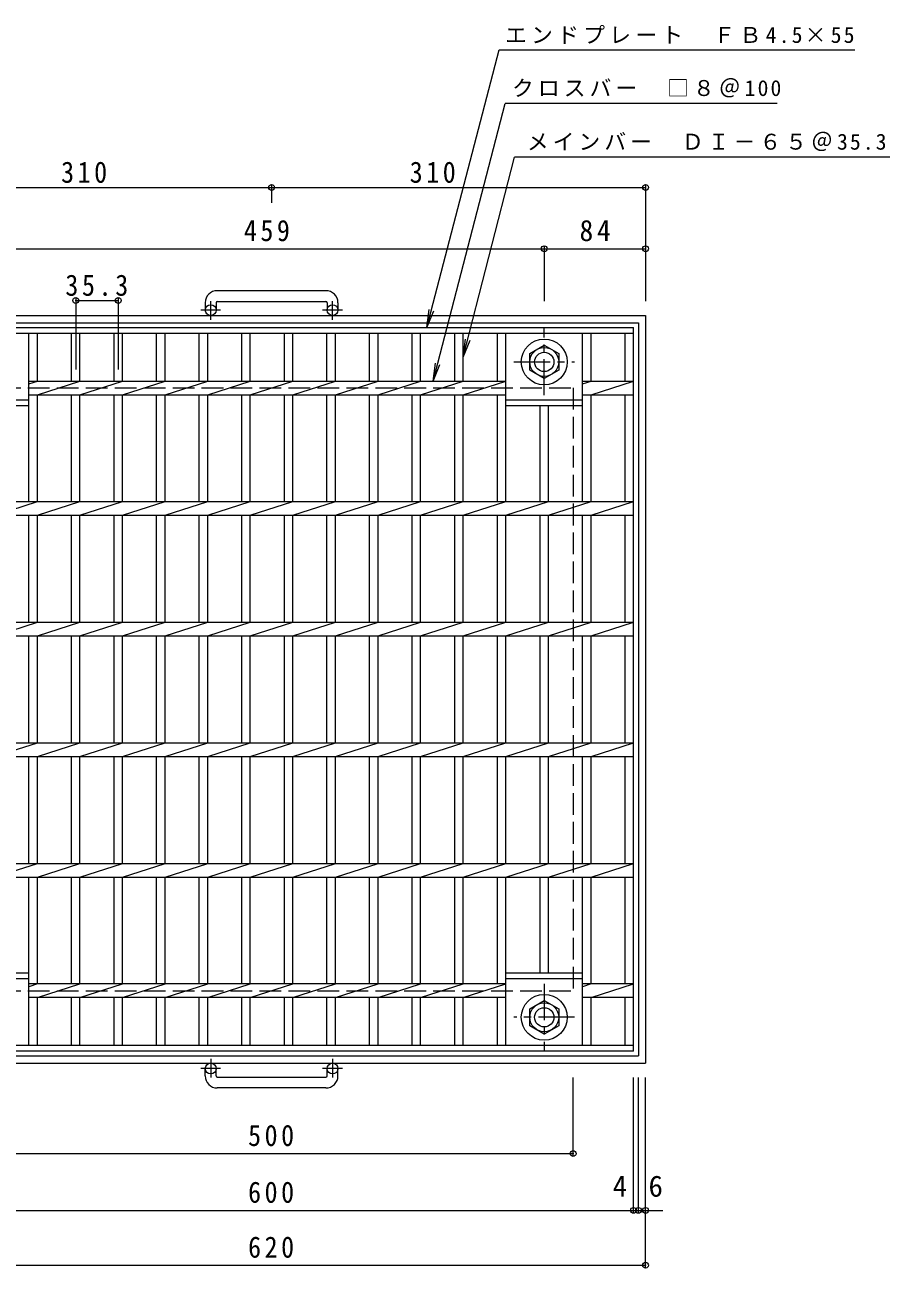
# Model space of a CAD drawing. Units: millimetres at full size, sheet at 1:6. Extents: x -935 to 1000, y -824 to 801.
# Drawn here: x -571 to 143, y -230 to 801 of the extents above; entities that cross this region are included whole.
import ezdxf
from ezdxf.enums import TextEntityAlignment as Align

# ---------------------------------------------------------------- set-up
doc = ezdxf.new("R2010")
doc.units = ezdxf.units.MM
doc.header["$LTSCALE"] = 6
doc.header["$PDMODE"] = 32
doc.header["$PDSIZE"] = 4.8
doc.linetypes.add('CHAIN1', pattern=[8, 5, -1, 1, -1])
doc.linetypes.add('DASHED3', pattern=[4, 3, -1])
for name, color, linetype, lineweight in [('E-1', 2, 'Continuous', 9), ('E-2', 3, 'Continuous', 9), ('E-4', 7, 'Continuous', 9), ('E-5', 7, 'Continuous', 9)]:
    doc.layers.add(name, color=color, linetype=linetype, lineweight=lineweight)
doc.styles.add('ＭＳ ゴシック', font='')
doc.styles.get('ＭＳ ゴシック').set_extended_font_data('MS Gothic')

msp = doc.modelspace()

# ---------------------------------------------------------------- linework, layer by layer
at = {"layer": 'E-1'}
for p, q in [((-321.25, 580.589), (-411.25, 580.589)), ((-421.25, 570.589), (-421.25, 564.489)), ((-412.25, 570.589), (-412.25, 564.489)), ((-411.25, 571.589), (-321.25, 571.589)), ((-320.25, 570.589), (-320.25, 564.489)), ((-311.25, 570.589), (-311.25, 564.489)), ((-676.25, 559.99), (-56.25, 559.99)), ((-56.25, 559.99), (-56.25, -60.011)), ((-152.25, -15.083), (-140.25, -8.154)), ((-140.25, -8.154), (-128.25, -15.083)), ((-152.25, -28.939), (-152.25, -15.083)), ((-128.25, -15.083), (-128.25, -28.939)), ((-140.25, -35.868), (-152.25, -28.939)), ((-128.25, -28.939), (-140.25, -35.868)), ((-676.25, -60.011), (-56.25, -60.011)), ((-670.25, -54.011), (-62.25, -54.011)), ((-421.25, -70.612), (-421.25, -64.512)), ((-412.25, -70.612), (-412.25, -64.512)), ((-411.25, -71.612), (-321.25, -71.612)), ((-320.25, -70.612), (-320.25, -64.512)), ((-311.25, -70.612), (-311.25, -64.512)), ((-321.25, -80.612), (-411.25, -80.612))]:
    msp.add_line(p, q, dxfattribs=at)
at = {"layer": 'E-1', "linetype": 'CHAIN1'}
for p, q in [((-416.75, 556.382), (-416.75, 571.979)), ((-315.75, 556.382), (-315.75, 571.979)), ((-408.587, 564.489), (-424.994, 564.489)), ((-307.587, 564.489), (-323.994, 564.489)), ((-140.25, 493.853), (-140.25, 549.126)), ((-165.387, 521.49), (-115.114, 521.49)), ((-140.25, 5.625), (-140.25, -49.648)), ((-115.114, -22.011), (-165.387, -22.011)), ((-416.75, -56.405), (-416.75, -72.001)), ((-315.75, -56.405), (-315.75, -72.001)), ((-408.587, -64.512), (-424.994, -64.512)), ((-307.587, -64.512), (-323.994, -64.512))]:
    msp.add_line(p, q, dxfattribs=at)
at = {"layer": 'E-1', "linetype": 'DASHED3'}
for p, q in [((-616.25, 499.989), (-116.25, 499.989)), ((-116.25, 499.989), (-116.25, -0.011)), ((-616.25, -0.011), (-116.25, -0.011))]:
    msp.add_line(p, q, dxfattribs=at)
at = {"layer": 'E-1'}
msp.add_lwpolyline([(-670.25, 553.989), (-62.25, 553.989), (-62.25, -54.011)], dxfattribs=at)
msp.add_lwpolyline([(-128.25, 528.417), (-128.25, 514.561), (-140.25, 507.632), (-152.25, 514.561), (-152.25, 528.417), (-140.25, 535.346)], close=True, dxfattribs=at)
for centre, radius in [((-416.75, 564.489), 4.5), ((-315.75, 564.489), 4.5), ((-140.25, 521.49), 19), ((-140.25, 521.49), 12), ((-140.25, 521.49), 8), ((-140.25, -22.011), 19), ((-140.25, -22.011), 12), ((-140.25, -22.011), 8), ((-416.75, -64.512), 4.5), ((-315.75, -64.512), 4.5)]:
    msp.add_circle(centre, radius, dxfattribs=at)
for centre, radius, start, end in [((-411.25, 570.589), 10, 90, 180), ((-321.25, 570.589), 10, 0, 90), ((-411.25, 570.589), 1, 90, 180), ((-321.25, 570.589), 1, 0, 90), ((-411.25, -70.612), 10, 180, 270), ((-411.25, -70.612), 1, 180, 270), ((-321.25, -70.612), 1, 270, 0), ((-321.25, -70.612), 10, 270, 0)]:
    msp.add_arc(centre, radius, start, end, dxfattribs=at)
at = {"layer": 'E-2'}
for p, q in [((-666.249, 549.989), (-66.25, 549.989)), ((-66.25, -50.011), (-66.25, 549.989)), ((-666.249, 545.489), (-66.25, 545.489)), ((-567.449, 405.639), (-567.449, 545.489)), ((-560.449, 505.639), (-560.449, 545.489)), ((-532.149, 505.639), (-532.149, 545.489)), ((-525.149, 505.639), (-525.149, 545.489)), ((-496.849, 505.639), (-496.849, 545.489)), ((-489.849, 505.639), (-489.849, 545.489)), ((-461.549, 505.639), (-461.549, 545.489)), ((-454.549, 505.639), (-454.549, 545.489)), ((-426.249, 505.639), (-426.249, 545.489)), ((-419.249, 505.639), (-419.249, 545.489)), ((-390.949, 505.639), (-390.949, 545.489)), ((-383.949, 505.639), (-383.949, 545.489)), ((-355.649, 505.639), (-355.649, 545.489)), ((-348.649, 505.639), (-348.649, 545.489)), ((-320.349, 505.639), (-320.349, 545.489)), ((-313.349, 505.639), (-313.349, 545.489)), ((-285.049, 505.639), (-285.049, 545.489)), ((-278.049, 505.639), (-278.049, 545.489)), ((-249.749, 505.639), (-249.749, 545.489)), ((-242.749, 505.639), (-242.749, 545.489)), ((-214.449, 505.639), (-214.449, 545.489)), ((-207.449, 505.639), (-207.449, 545.489)), ((-179.05, 505.639), (-179.05, 545.489)), ((-172.05, 405.639), (-172.05, 545.489)), ((-108.45, 405.639), (-108.45, 545.489)), ((-101.45, 505.639), (-101.45, 545.489)), ((-73.25, 505.639), (-73.25, 545.489)), ((-567.449, 503.399), (-560.449, 505.64)), ((-567.449, 505.639), (-172.054, 505.639)), ((-560.449, 494.34), (-525.149, 505.64)), ((-525.15, 494.34), (-489.849, 505.64)), ((-489.85, 494.34), (-454.55, 505.64)), ((-454.55, 494.34), (-419.25, 505.64)), ((-419.25, 494.34), (-383.95, 505.64)), ((-383.95, 494.34), (-348.65, 505.64)), ((-348.651, 494.34), (-313.35, 505.64)), ((-313.351, 494.34), (-278.051, 505.64)), ((-278.051, 494.34), (-242.751, 505.64)), ((-242.751, 494.34), (-207.45, 505.64)), ((-207.451, 494.34), (-172.054, 505.639)), ((-108.45, 503.4), (-101.452, 505.64)), ((-108.45, 505.639), (-66.25, 505.639)), ((-101.45, 494.339), (-66.25, 505.639)), ((-631.049, 489.989), (-567.449, 489.989)), ((-631.049, 485.489), (-567.449, 485.489)), ((-567.449, 494.339), (-172.05, 494.339)), ((-560.449, 405.639), (-560.449, 494.339)), ((-532.149, 405.639), (-532.149, 494.339)), ((-525.149, 405.639), (-525.149, 494.339)), ((-496.849, 405.639), (-496.849, 494.339)), ((-489.849, 405.639), (-489.849, 494.339)), ((-461.549, 405.639), (-461.549, 494.339)), ((-454.549, 405.639), (-454.549, 494.339)), ((-426.249, 405.639), (-426.249, 494.339)), ((-419.249, 405.639), (-419.249, 494.339)), ((-390.949, 405.639), (-390.949, 494.339)), ((-383.949, 405.639), (-383.949, 494.339)), ((-355.649, 405.639), (-355.649, 494.339)), ((-348.649, 405.639), (-348.649, 494.339)), ((-320.349, 405.639), (-320.349, 494.339)), ((-313.349, 405.639), (-313.349, 494.339)), ((-285.049, 405.639), (-285.049, 494.339)), ((-278.049, 405.639), (-278.049, 494.339)), ((-249.749, 405.639), (-249.749, 494.339)), ((-242.749, 405.639), (-242.749, 494.339)), ((-214.449, 405.639), (-214.449, 494.339)), ((-207.449, 405.639), (-207.449, 494.339)), ((-179.05, 405.639), (-179.05, 494.339)), ((-172.055, 490.839), (-172.05, 490.841)), ((-172.05, 489.989), (-108.45, 489.989)), ((-172.05, 485.489), (-108.45, 485.489)), ((-143.75, 405.639), (-143.75, 485.489)), ((-136.75, 405.639), (-136.75, 485.489)), ((-108.45, 494.339), (-66.25, 494.339)), ((-101.45, 405.639), (-101.45, 494.339)), ((-73.25, 405.639), (-73.25, 494.339)), ((-666.249, 405.639), (-66.25, 405.639)), ((-595.749, 394.34), (-560.449, 405.639)), ((-560.449, 394.34), (-525.149, 405.639)), ((-525.15, 394.34), (-489.849, 405.639)), ((-489.85, 394.34), (-454.55, 405.639)), ((-454.55, 394.34), (-419.25, 405.639)), ((-419.25, 394.34), (-383.95, 405.639)), ((-383.95, 394.34), (-348.65, 405.639)), ((-348.651, 394.34), (-313.35, 405.639)), ((-313.351, 394.34), (-278.051, 405.639)), ((-278.051, 394.34), (-242.751, 405.639)), ((-242.751, 394.34), (-207.45, 405.639)), ((-207.451, 394.34), (-172.051, 405.639)), ((-172.052, 394.34), (-136.752, 405.639)), ((-136.752, 394.34), (-101.452, 405.639)), ((-101.45, 394.34), (-66.25, 405.639)), ((-666.249, 394.34), (-66.25, 394.34)), ((-567.449, 305.639), (-567.449, 394.34)), ((-560.449, 305.639), (-560.449, 394.34)), ((-532.149, 305.639), (-532.149, 394.34)), ((-525.149, 305.639), (-525.149, 394.34)), ((-496.849, 305.639), (-496.849, 394.34)), ((-489.849, 305.639), (-489.849, 394.34)), ((-461.549, 305.639), (-461.549, 394.34)), ((-454.549, 305.639), (-454.549, 394.34)), ((-426.249, 305.639), (-426.249, 394.34)), ((-419.249, 305.639), (-419.249, 394.34)), ((-390.949, 305.639), (-390.949, 394.34)), ((-383.949, 305.639), (-383.949, 394.34)), ((-355.649, 305.639), (-355.649, 394.34)), ((-348.649, 305.639), (-348.649, 394.34)), ((-320.349, 305.639), (-320.349, 394.34)), ((-313.349, 305.639), (-313.349, 394.34)), ((-285.049, 305.639), (-285.049, 394.34)), ((-278.049, 305.639), (-278.049, 394.34)), ((-249.749, 305.639), (-249.749, 394.34)), ((-242.749, 305.639), (-242.749, 394.34)), ((-214.449, 305.639), (-214.449, 394.34)), ((-207.449, 305.639), (-207.449, 394.34)), ((-179.05, 305.639), (-179.05, 394.34)), ((-172.05, 305.639), (-172.05, 394.34)), ((-143.75, 305.639), (-143.75, 394.34)), ((-136.75, 305.639), (-136.75, 394.34)), ((-108.45, 305.639), (-108.45, 394.34)), ((-101.45, 305.639), (-101.45, 394.34)), ((-73.25, 305.639), (-73.25, 394.34)), ((-666.249, 305.639), (-66.25, 305.639)), ((-595.749, 294.34), (-560.449, 305.64)), ((-560.449, 294.34), (-525.149, 305.64)), ((-525.15, 294.34), (-489.849, 305.64)), ((-489.85, 294.34), (-454.55, 305.64)), ((-454.55, 294.34), (-419.25, 305.64)), ((-419.25, 294.34), (-383.95, 305.64)), ((-383.95, 294.34), (-348.65, 305.64)), ((-348.651, 294.34), (-313.35, 305.64)), ((-313.351, 294.34), (-278.051, 305.64)), ((-278.051, 294.34), (-242.751, 305.64)), ((-242.751, 294.34), (-207.45, 305.64)), ((-207.451, 294.34), (-172.051, 305.64)), ((-172.052, 294.34), (-136.752, 305.64)), ((-136.752, 294.34), (-101.452, 305.64)), ((-101.45, 294.339), (-66.25, 305.639)), ((-666.249, 294.339), (-66.25, 294.339)), ((-567.449, 205.639), (-567.449, 294.339)), ((-560.449, 205.639), (-560.449, 294.339)), ((-532.149, 205.639), (-532.149, 294.339)), ((-525.149, 205.639), (-525.149, 294.339)), ((-496.849, 205.639), (-496.849, 294.339)), ((-489.849, 205.639), (-489.849, 294.339)), ((-461.549, 205.639), (-461.549, 294.339)), ((-454.549, 205.639), (-454.549, 294.339)), ((-426.249, 205.639), (-426.249, 294.339)), ((-419.249, 205.639), (-419.249, 294.339)), ((-390.949, 205.639), (-390.949, 294.339)), ((-383.949, 205.639), (-383.949, 294.339)), ((-355.649, 205.639), (-355.649, 294.339)), ((-348.649, 205.639), (-348.649, 294.339)), ((-320.349, 205.639), (-320.349, 294.339)), ((-313.349, 205.639), (-313.349, 294.339)), ((-285.049, 205.639), (-285.049, 294.339)), ((-278.049, 205.639), (-278.049, 294.339)), ((-249.749, 205.639), (-249.749, 294.339)), ((-242.749, 205.639), (-242.749, 294.339)), ((-214.449, 205.639), (-214.449, 294.339)), ((-207.449, 205.639), (-207.449, 294.339)), ((-179.05, 205.639), (-179.05, 294.339)), ((-172.05, 205.639), (-172.05, 294.339)), ((-143.75, 205.639), (-143.75, 294.339)), ((-136.75, 205.639), (-136.75, 294.339)), ((-108.45, 205.639), (-108.45, 294.339)), ((-101.45, 205.639), (-101.45, 294.339)), ((-73.25, 205.639), (-73.25, 294.339)), ((-666.249, 205.639), (-66.25, 205.639)), ((-595.749, 194.34), (-560.449, 205.639)), ((-560.449, 194.34), (-525.149, 205.639)), ((-525.15, 194.34), (-489.849, 205.639)), ((-489.85, 194.34), (-454.55, 205.639)), ((-454.55, 194.34), (-419.25, 205.639)), ((-419.25, 194.34), (-383.95, 205.639)), ((-383.95, 194.34), (-348.65, 205.639)), ((-348.651, 194.34), (-313.35, 205.639)), ((-313.351, 194.34), (-278.051, 205.639)), ((-278.051, 194.34), (-242.751, 205.639)), ((-242.751, 194.34), (-207.45, 205.639)), ((-207.451, 194.34), (-172.051, 205.639)), ((-172.052, 194.34), (-136.752, 205.639)), ((-136.752, 194.34), (-101.452, 205.639)), ((-101.45, 194.339), (-66.25, 205.639)), ((-666.249, 194.339), (-66.25, 194.339)), ((-567.449, 105.64), (-567.449, 194.339)), ((-560.449, 105.64), (-560.449, 194.339)), ((-532.149, 105.64), (-532.149, 194.339)), ((-525.149, 105.64), (-525.149, 194.339)), ((-496.849, 105.64), (-496.849, 194.339)), ((-489.849, 105.64), (-489.849, 194.339)), ((-461.549, 105.64), (-461.549, 194.339)), ((-454.549, 105.64), (-454.549, 194.339)), ((-426.249, 105.64), (-426.249, 194.339)), ((-419.249, 105.64), (-419.249, 194.339)), ((-390.949, 105.64), (-390.949, 194.339)), ((-383.949, 105.64), (-383.949, 194.339)), ((-355.649, 105.64), (-355.649, 194.339)), ((-348.649, 105.64), (-348.649, 194.339)), ((-320.349, 105.64), (-320.349, 194.339)), ((-313.349, 105.64), (-313.349, 194.339)), ((-285.049, 105.64), (-285.049, 194.339)), ((-278.049, 105.64), (-278.049, 194.339)), ((-249.749, 105.64), (-249.749, 194.339)), ((-242.749, 105.64), (-242.749, 194.339)), ((-214.449, 105.64), (-214.449, 194.339)), ((-207.449, 105.64), (-207.449, 194.339)), ((-179.05, 105.64), (-179.05, 194.339)), ((-172.05, 105.64), (-172.05, 194.339)), ((-143.75, 105.64), (-143.75, 194.339)), ((-136.75, 105.64), (-136.75, 194.339)), ((-108.45, 105.64), (-108.45, 194.339)), ((-101.45, 105.64), (-101.45, 194.339)), ((-73.25, 105.64), (-73.25, 194.339)), ((-666.249, 105.64), (-66.25, 105.64)), ((-595.749, 94.34), (-560.449, 105.64)), ((-560.449, 94.34), (-525.149, 105.64)), ((-525.15, 94.34), (-489.849, 105.64)), ((-489.85, 94.34), (-454.55, 105.64)), ((-454.55, 94.34), (-419.25, 105.64)), ((-419.25, 94.34), (-383.95, 105.64)), ((-383.95, 94.34), (-348.65, 105.64)), ((-348.651, 94.34), (-313.35, 105.64)), ((-313.351, 94.34), (-278.051, 105.64)), ((-278.051, 94.34), (-242.751, 105.64)), ((-242.751, 94.34), (-207.45, 105.64)), ((-207.451, 94.34), (-172.051, 105.64)), ((-172.052, 94.34), (-136.752, 105.64)), ((-136.752, 94.34), (-101.452, 105.64)), ((-101.45, 94.339), (-66.25, 105.64)), ((-666.249, 94.339), (-66.25, 94.339)), ((-567.449, -45.511), (-567.449, 94.339)), ((-560.449, 5.639), (-560.449, 94.339)), ((-532.149, 5.639), (-532.149, 94.339)), ((-525.149, 5.639), (-525.149, 94.339)), ((-496.849, 5.639), (-496.849, 94.339)), ((-489.849, 5.639), (-489.849, 94.339)), ((-461.549, 5.639), (-461.549, 94.339)), ((-454.549, 5.639), (-454.549, 94.339)), ((-426.249, 5.639), (-426.249, 94.339)), ((-419.249, 5.639), (-419.249, 94.339)), ((-390.949, 5.639), (-390.949, 94.339)), ((-383.949, 5.639), (-383.949, 94.339)), ((-355.649, 5.639), (-355.649, 94.339)), ((-348.649, 5.639), (-348.649, 94.339)), ((-320.349, 5.639), (-320.349, 94.339)), ((-313.349, 5.639), (-313.349, 94.339)), ((-285.049, 5.639), (-285.049, 94.339)), ((-278.049, 5.639), (-278.049, 94.339)), ((-249.749, 5.639), (-249.749, 94.339)), ((-242.749, 5.639), (-242.749, 94.339)), ((-214.449, 5.639), (-214.449, 94.339)), ((-207.449, 5.639), (-207.449, 94.339)), ((-179.05, 5.639), (-179.05, 94.339)), ((-172.05, -45.511), (-172.05, 94.339)), ((-143.75, 14.489), (-143.75, 94.339)), ((-136.75, 14.489), (-136.75, 94.339)), ((-108.45, -45.511), (-108.45, 94.339)), ((-101.45, 5.639), (-101.45, 94.339)), ((-73.25, 5.639), (-73.25, 94.339)), ((-567.449, 14.489), (-631.049, 14.489)), ((-108.45, 14.489), (-172.05, 14.489)), ((-567.449, 9.989), (-631.049, 9.989)), ((-560.449, 5.639), (-567.449, 3.399)), ((-172.051, 5.639), (-567.449, 5.639)), ((-560.449, -5.66), (-525.149, 5.639)), ((-525.15, -5.66), (-489.849, 5.639)), ((-489.85, -5.66), (-454.55, 5.639)), ((-454.55, -5.66), (-419.25, 5.639)), ((-419.25, -5.66), (-383.95, 5.639)), ((-383.95, -5.66), (-348.65, 5.639)), ((-348.651, -5.66), (-313.35, 5.639)), ((-313.351, -5.66), (-278.051, 5.639)), ((-278.051, -5.66), (-242.751, 5.639)), ((-242.751, -5.66), (-207.45, 5.639)), ((-207.451, -5.66), (-172.051, 5.639)), ((-108.45, 9.989), (-172.05, 9.989)), ((-66.25, 5.639), (-108.45, 5.639)), ((-101.452, 5.639), (-108.45, 3.399)), ((-101.45, -5.661), (-66.25, 5.639)), ((-172.05, -5.661), (-567.449, -5.661)), ((-560.449, -45.511), (-560.449, -5.661)), ((-532.149, -45.511), (-532.149, -5.661)), ((-525.149, -45.511), (-525.149, -5.661)), ((-496.849, -45.511), (-496.849, -5.661)), ((-489.849, -45.511), (-489.849, -5.661)), ((-461.549, -45.511), (-461.549, -5.661)), ((-454.549, -45.511), (-454.549, -5.661)), ((-426.249, -45.511), (-426.249, -5.661)), ((-419.249, -45.511), (-419.249, -5.661)), ((-390.949, -45.511), (-390.949, -5.661)), ((-383.949, -45.511), (-383.949, -5.661)), ((-355.649, -45.511), (-355.649, -5.661)), ((-348.649, -45.511), (-348.649, -5.661)), ((-320.349, -45.511), (-320.349, -5.661)), ((-313.349, -45.511), (-313.349, -5.661)), ((-285.049, -45.511), (-285.049, -5.661)), ((-278.049, -45.511), (-278.049, -5.661)), ((-249.749, -45.511), (-249.749, -5.661)), ((-242.749, -45.511), (-242.749, -5.661)), ((-214.449, -45.511), (-214.449, -5.661)), ((-207.449, -45.511), (-207.449, -5.661)), ((-179.05, -45.511), (-179.05, -5.661)), ((-172.055, -5.661), (-172.05, -5.66)), ((-66.25, -5.661), (-108.45, -5.661)), ((-101.45, -45.511), (-101.45, -5.661)), ((-73.25, -45.511), (-73.25, -5.661)), ((-66.25, -45.511), (-666.249, -45.511)), ((-66.25, -50.011), (-666.249, -50.011))]:
    msp.add_line(p, q, dxfattribs=at)
at = {"layer": 'E-4'}
for p, q in [((-676.25, 666.212), (-366.25, 666.212)), ((-366.25, 668.012), (-366.25, 653.507)), ((-366.25, 666.212), (-56.25, 666.212)), ((-56.25, 668.012), (-56.25, 571.99)), ((-599.249, 615.418), (-140.25, 615.418)), ((-140.25, 617.218), (-140.25, 571.99)), ((-140.25, 615.418), (-56.25, 615.418)), ((-528.649, 574.288), (-528.649, 515.22)), ((-528.649, 572.488), (-493.349, 572.488)), ((-493.349, 574.288), (-493.349, 515.22)), ((-116.25, -136.811), (-116.25, -72.01)), ((-66.3, -183.878), (-66.3, -72.01)), ((-62.25, -183.878), (-62.25, -72.01)), ((-56.25, -229.412), (-56.25, -72.01)), ((-616.25, -135.011), (-116.25, -135.011)), ((-666.2, -182.078), (-66.3, -182.078)), ((-66.3, -182.078), (-62.25, -182.078)), ((-62.25, -182.078), (-56.25, -182.078)), ((-56.25, -182.078), (-41.836, -182.078)), ((-676.25, -227.612), (-56.25, -227.612))]:
    msp.add_line(p, q, dxfattribs=at)
for p in [(-366.25, 666.212), (-56.25, 666.212), (-140.25, 615.418), (-56.25, 615.418), (-528.649, 572.488), (-493.349, 572.488), (-116.25, -135.011), (-66.3, -182.078), (-62.25, -182.078), (-56.25, -182.078), (-56.25, -227.612)]:
    msp.add_point(p, dxfattribs=at)
at = {"layer": 'E-5'}
for p, q in [((-232.416, 505.639), (-172.625, 735.792)), ((52.958, 735.792), (-172.625, 735.792)), ((-207.449, 525.564), (-164.92, 691.293)), ((146.212, 691.293), (-164.92, 691.293)), ((-237.586, 549.989), (-235.628, 564.861)), ((-237.586, 549.989), (-231.846, 563.847)), ((-207.449, 525.564), (-205.491, 540.436)), ((-207.449, 525.564), (-201.709, 539.422)), ((-232.416, 505.639), (-230.459, 520.51)), ((-232.416, 505.639), (-226.676, 519.497))]:
    msp.add_line(p, q, dxfattribs=at)
msp.add_lwpolyline([(-237.586, 549.989), (-177.755, 780.292), (117.24, 780.292)], dxfattribs=at)

# ---------------------------------------------------------------- texts
at = {"layer": 'E-4', "color": 2, "style": 'ＭＳ ゴシック'}
for s, p in [('4', (-83.502, -176.078)), ('6', (-53.836, -176.078))]:
    msp.add_text(s, height=17.6, dxfattribs=at).set_placement(p, align=Align.BOTTOM_LEFT)
at = {"layer": 'E-4', "color": 2, "char_height": 17.6, "attachment_point": 7, "style": 'ＭＳ ゴシック'}
for s, insert in [('\\T1.27;\\W0.9;310', (-540.75, 669.812)), ('\\T1.27;\\W0.9;310', (-251.782, 669.812)), ('\\T1.27;\\W0.9;459', (-389.25, 621.418)), ('\\T1.27;\\W0.95;84', (-111, 621.418)), ('\\T1.28;\\W0.9;35.3', (-537.249, 576.088)), ('\\T1.27;\\W0.9;500', (-385.75, -129.011)), ('\\T1.27;\\W0.9;600', (-385.75, -176.078)), ('\\T1.27;\\W0.9;620', (-385.75, -221.612))]:
    msp.add_mtext(s, dxfattribs=dict(at, insert=insert))
at = {"layer": 'E-5', "char_height": 13.2, "attachment_point": 7, "style": 'ＭＳ ゴシック'}
for s, insert in [('\\T1.2;エンドプレート\u3000ＦＢ4.5×55', (-172.755, 785.292)), ('\\T1.19;クロスバー\u3000□８＠100', (-166.92, 740.792)), ('\\T1.19;メインバー\u3000ＤＩ－６５＠35.3', (-154.685, 696.293))]:
    msp.add_mtext(s, dxfattribs=dict(at, insert=insert))

doc.saveas('drawing.dxf')
